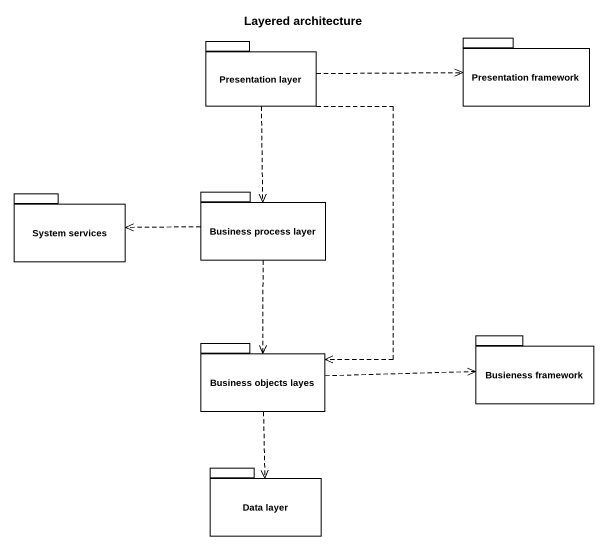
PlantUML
@startuml
title Layered architecture
package "Presentation layer" as Presentation_layer {
}
package "Presentation framework" as Presentation_framework {
}
package "System services" as System_services {
}
package "Business process layer" as Business_process_layer {
}
package "Business objects layes" as Business_objects_layes {
}
package "Busieness framework" as Busieness_framework {
}
package "Data layer" as Data_layer {
}
Presentation_layer .right.> Presentation_framework
Presentation_layer ..> Business_process_layer
Presentation_layer ..> Business_objects_layes
Business_process_layer .left.> System_services
Business_process_layer ..> Business_objects_layes
Business_objects_layes .right.> Busieness_framework
Business_objects_layes ..> Data_layer
@enduml
